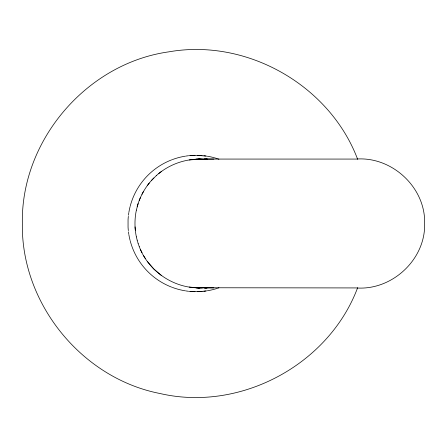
<?xml version="1.0" encoding="UTF-8"?>
<svg xmlns="http://www.w3.org/2000/svg" width="447" height="447" viewBox="0 0 447 447"><rect width="100%" height="100%" fill="white"/><g stroke="black" fill="none" stroke-linecap="round" stroke-linejoin="round"><path stroke-width="0.67" d="M136.374 210.107C134.513 218.907 134.513 228.093 136.374 236.893M136.369 210.124L138.123 203.592M137.156 206.849C140.073 195.976 145.89 185.913 153.852 177.956M139.235 200.44L140.526 197.328M357.684 287.589C328.841 364.741 240.229 412.14 160.026 393.516C81.661 378.274 20.964 303.317 22.35 223.5C20.758 140.459 86.707 63.245 168.972 51.824C246.895 38.129 329.836 85.327 357.684 159.411M141.978 194.289L143.582 191.327M147.253 185.678L149.304 183.007M151.488 180.448L156.294 175.643M156.254 175.682C167.614 165.396 182.722 159.49 198.027 159.138M158.814 173.497L161.484 171.447M189.237 159.948L201.675 159.071L356.108 159.071C391.902 156.249 425.639 187.427 424.65 223.5C425.639 259.573 391.902 290.751 356.108 287.929L195.814 287.745L199.25 287.857C173.246 288.114 148.259 270.96 139.235 246.56M206.832 290.863L199.731 291.606L189.036 291.327M204.212 287.639L199.055 287.918M189.036 155.673L196.166 155.299L206.832 156.137M192.579 159.512L199.63 159.087L198.099 159.132L199.099 159.087M204.016 287.667L192.579 287.488L199.507 287.918L199.116 287.918L189.237 287.052M198.289 159.126L195.797 159.255L202.815 159.255L200.323 159.126M200.306 287.874L202.798 287.745L192.579 287.488M195.937 159.255L204.016 159.333M205.603 287.946L204.508 287.929L207.112 287.929L205.547 287.935M206.698 287.941L213.895 287.929M207.229 159.071L204.508 159.071L205.547 159.065M205.067 159.059L203.581 159.071M199.306 287.846L202.675 287.807M213.895 159.071L206.067 159.065M203.581 287.929L205.067 287.941M199.63 159.087L199.323 159.082M206.698 159.059L207.112 159.071M195.937 287.745L199.289 287.851M200.608 159.138L199.53 159.087L204.229 159.361M161.484 275.553L153.807 268.999L147.253 261.322M143.582 255.673L145.342 258.545M140.542 249.705L141.995 252.745M138.112 243.38L139.246 246.588M137.156 240.151L138.123 243.408M136.369 236.876L137.162 240.173M135.05 226.875L135.318 230.233M218.929 287.79A68.201 68.201 0 0 1 217.806 288.175M217.236 288.365A68.201 68.201 0 0 1 207.419 290.768M205.654 291.036A68.201 68.201 0 0 1 203.882 291.265M202.105 291.444A68.201 68.201 0 0 1 197.35 291.69M194.97 291.69A68.201 68.201 0 0 1 190.221 291.444M188.444 291.265A68.201 68.201 0 0 1 186.081 290.952M185.494 290.863A68.201 68.201 0 0 1 172.279 287.382M171.721 287.17A68.201 68.201 0 0 1 130.284 241.151M130.133 240.575A68.201 68.201 0 0 1 128.898 234.759M128.803 234.167A68.201 68.201 0 0 1 128.468 231.814M128.334 230.63A68.201 68.201 0 0 1 128.054 227.07L128.054 219.93A68.201 68.201 0 0 1 128.334 216.37M128.468 215.191A68.201 68.201 0 0 1 128.803 212.833M128.898 212.241A68.201 68.201 0 0 1 130.133 206.425M130.284 205.849A68.201 68.201 0 0 1 171.721 159.83M172.279 159.618A68.201 68.201 0 0 1 185.494 156.137M186.081 156.048A68.201 68.201 0 0 1 188.444 155.735M190.221 155.556A68.201 68.201 0 0 1 194.976 155.31M197.356 155.31A68.201 68.201 0 0 1 202.105 155.556M203.882 155.735A68.201 68.201 0 0 1 205.654 155.964M207.419 156.232A68.201 68.201 0 0 1 217.236 158.635M217.806 158.825A68.201 68.201 0 0 1 218.929 159.21M206.799 287.706L205.754 287.807L206.799 287.706M206.179 159.221L205.754 159.193L206.799 159.294L206.179 159.221"/></g></svg>
